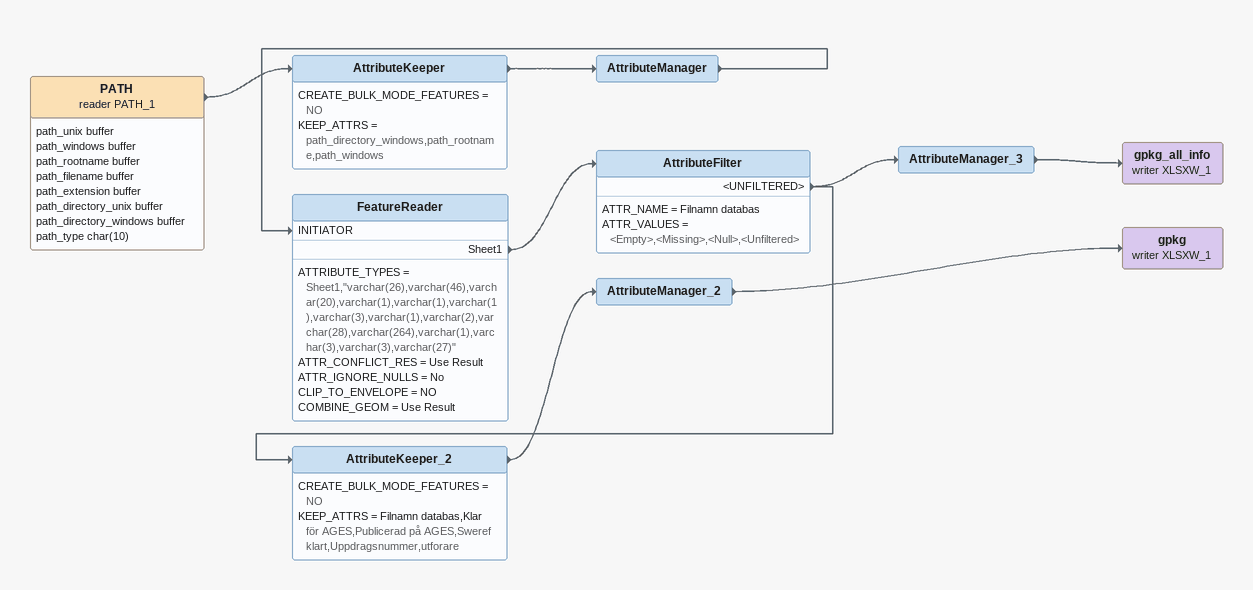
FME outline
PATH (reader PATH_1)
    attributes: path_unix buffer, path_windows buffer, path_rootname buffer, path_filename buffer, path_extension buffer, path_directory_unix buffer, path_directory_windows buffer, path_type char(10)
    -> AttributeKeeper
AttributeKeeper
    CREATE_BULK_MODE_FEATURES = NO
    KEEP_ATTRS = path_directory_windows,path_rootname,path_windows
    -> AttributeManager
AttributeManager
    -> FeatureReader [INITIATOR]
FeatureReader
    ATTRIBUTE_TYPES = Sheet1,"varchar(26),varchar(46),varchar(20),varchar(1),varchar(1),varchar(1),varchar(3),varchar(1),varchar(2),varchar(28),varchar(264),varchar(1),varchar(3),varchar(3),varchar(27)"
    ATTR_CONFLICT_RES = Use Result
    ATTR_IGNORE_NULLS = No
    CLIP_TO_ENVELOPE = NO
    COMBINE_GEOM = Use Result
    Sheet1 -> AttributeFilter
AttributeFilter
    ATTR_NAME = Filnamn databas
    ATTR_VALUES = <Empty>,<Missing>,<Null>,<Unfiltered>
    <UNFILTERED> -> AttributeKeeper_2
    <UNFILTERED> -> AttributeManager_3
AttributeManager_3
    -> gpkg_all_info (writer XLSXW_1)
gpkg_all_info (writer XLSXW_1)
AttributeKeeper_2
    CREATE_BULK_MODE_FEATURES = NO
    KEEP_ATTRS = Filnamn databas,Klar för AGES,Publicerad på AGES,Sweref klart,Uppdragsnummer,utforare
    -> AttributeManager_2
AttributeManager_2
    -> gpkg (writer XLSXW_1)
gpkg (writer XLSXW_1)
